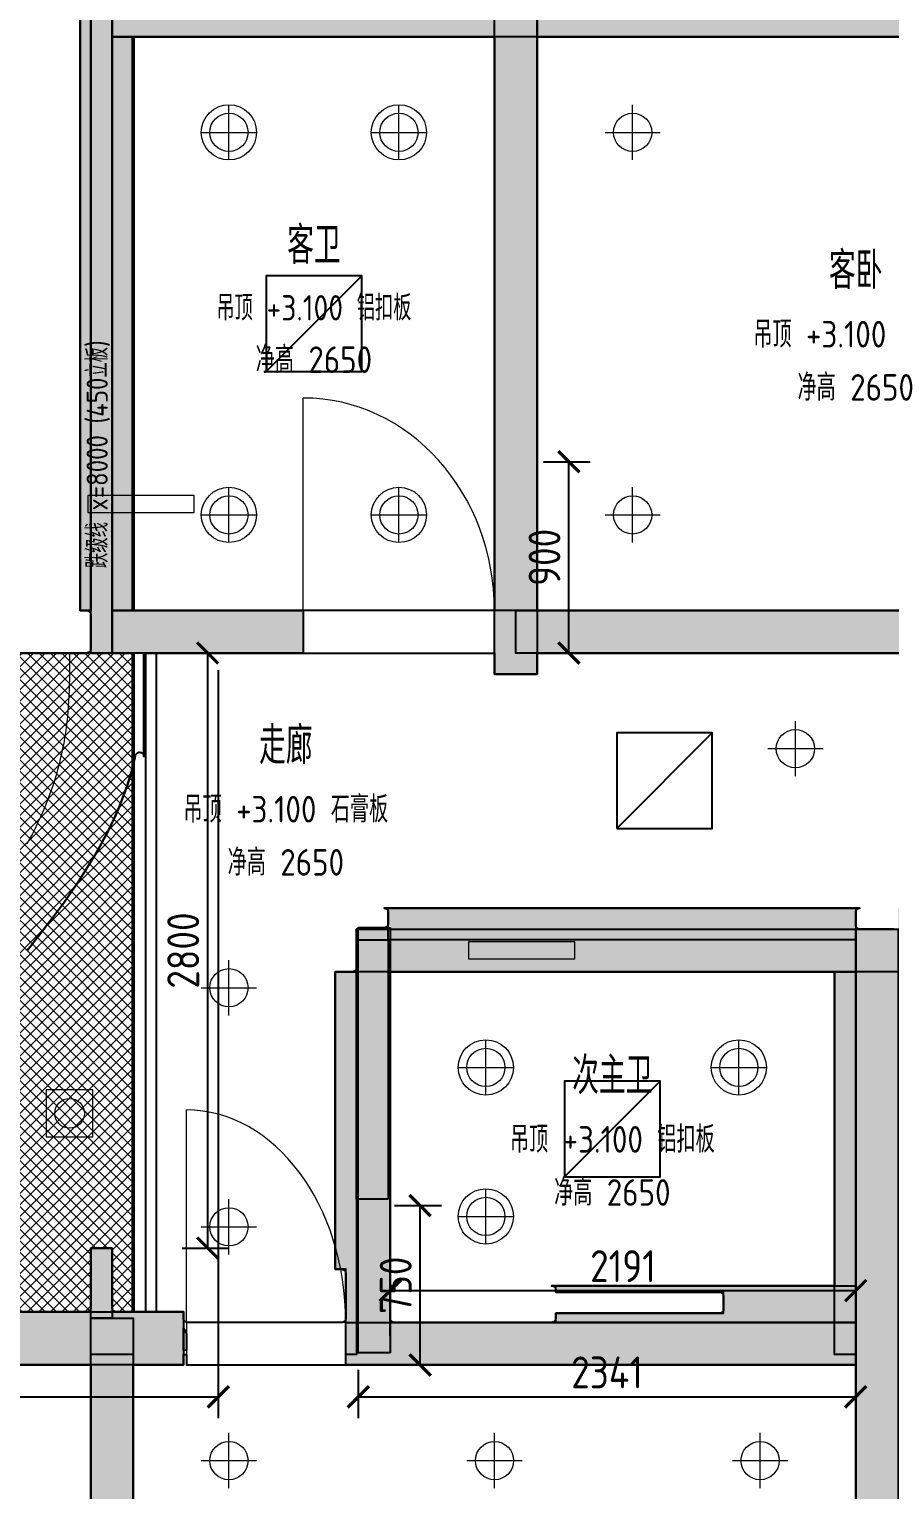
# Model space of a CAD drawing. Header units: millimetres. Extents: x 487 to 26400, y -9950 to 14953.
# Drawn here: x 7510 to 11560, y 3863 to 10735 of the extents above; entities that cross this region are included whole.
import ezdxf
from ezdxf.enums import TextEntityAlignment as Align

# ---------------------------------------------------------------- set-up
doc = ezdxf.new("R2010")
doc.units = ezdxf.units.MM
for name, color, linetype, lineweight in [('A-CEIL-ACCESS', 5, 'Continuous', 25), ('A-CEIL-NODROP', 8, 'Continuous', 13), ('A-CEIL-STEP', 1, 'Continuous', 50), ('A-CEIL-ZONE', 7, 'Continuous', 25), ('A-CONFLICT', 8, 'Continuous', 25), ('A-DESIGN', 8, 'Continuous', 25), ('A-DIMS', 3, 'Continuous', 13), ('A-DOOR', 8, 'Continuous', 18), ('A-FLOR-LEVL', 7, 'Continuous', 18), ('A-LITE-ACCENT', 6, 'Continuous', 25), ('A-LITE-BASE', 2, 'Continuous', 18), ('A-LITE-TASK', 30, 'Continuous', 18), ('A-REVIEW', 8, 'Continuous', 25), ('A-STAIR', 8, 'Continuous', 18), ('A-WALL', 8, 'Continuous', 25), ('A-WALL-FILL', 253, 'Continuous', 25)]:
    doc.layers.add(name, color=color, linetype=linetype, lineweight=lineweight)
doc.styles.get("Standard").update_dxf_attribs({"font": 'gbenor.shx', "bigfont": 'gbcbig.shx'})
doc.dimstyles.new('CD50', dxfattribs={"dimtxt": 150, "dimasz": 100, "dimexe": 100, "dimexo": 80, "dimgap": 40, "dimtad": 1, "dimdec": 0, "dimtxsty": 'Standard', "dimblk": 'ARCHTICK', "dimcen": 2.5, "dimclrd": 3, "dimclre": 3, "dimclrt": 3, "dimazin": 3, "dimtfac": 1, "dimtmove": 0, "dimatfit": 3})

# ---------------------------------------------------------------- blocks, each defined once
blk = doc.blocks.new('SYM-DOOR-LEAF')
at = {"layer": 'A-DOOR'}
blk.add_line((0, 0), (0, 1000), dxfattribs=at)
blk.add_arc((0, 0), 1000, 0, 90, dxfattribs=at)
blk.add_attdef('SRC_ID', (0, -200), '', height=150)
blk = doc.blocks.new('_ARCHTICK')
at = {"color": 0, "linetype": 'BYBLOCK', "const_width": 0.15}
blk.add_lwpolyline([(-0.5, -0.5), (0.5, 0.5)], dxfattribs=at)

msp = doc.modelspace()

# ---------------------------------------------------------------- hatches: boundary and pattern name
at = {"layer": 'A-CEIL-NODROP'}
h = msp.add_hatch(dxfattribs=at)
h.set_pattern_fill('ANSI37', color=256, scale=12)
h.paths.add_polyline_path([(7993.7, 7250), (7986.5, 7225), (7978.9, 7200), (7970.7, 7175), (7962.1, 7150), (7952.9, 7125), (7943.3, 7100), (7933.1, 7075), (7922.4, 7050), (7911.3, 7025), (7899.6, 7000), (7887.5, 6975), (7874.9, 6950), (7861.8, 6925), (7848.3, 6900), (7834.3, 6875), (7819.9, 6850), (7805, 6825), (7789.8, 6800), (7774.1, 6775), (7758, 6750), (7741.6, 6725), (7724.7, 6700), (7707.6, 6675), (7690.1, 6650), (7672.3, 6625), (7654.2, 6600), (7635.8, 6575), (7617.1, 6550), (7598.2, 6525), (7579.1, 6500), (7559.8, 6475), (7540.3, 6450), (7520.6, 6425), (7500.8, 6400), (7480.9, 6375), (7460.8, 6350), (7440.7, 6325), (7420.5, 6300), (7400.3, 6275), (7400, 6274.6), (7400, 7800), (7400, 7800), (7400, 7800), (7700, 7800), (7800, 7800), (8000, 7800), (8000, 7273.9)])
h = msp.add_hatch(dxfattribs=at)
h.set_pattern_fill('ANSI37', color=256, scale=12)
h.paths.add_polyline_path([(7416.1, 4700.4), (7414.2, 4700.9), (7412.3, 4701.5), (7410.6, 4702.4), (7408.9, 4703.4), (7407.3, 4704.5), (7405.9, 4705.9), (7404.5, 4707.3), (7403.4, 4708.9), (7402.4, 4710.6), (7401.5, 4712.3), (7400.9, 4714.2), (7400.4, 4716.1), (7400.1, 4718), (7400, 4720), (7400, 6267.6), (7400.1, 6269.5), (7400.4, 6271.4), (7400.8, 6273.3), (7401.5, 6275.1), (7402.3, 6276.9), (7403.3, 6278.6), (7404.4, 6280.1), (7440.7, 6325), (7460.8, 6350), (7480.9, 6375), (7500.8, 6400), (7520.6, 6425), (7540.3, 6450), (7559.8, 6475), (7579.1, 6500), (7598.2, 6525), (7617.1, 6550), (7635.8, 6574.9), (7654.2, 6599.9), (7672.3, 6624.9), (7690.1, 6649.9), (7707.6, 6675), (7707.6, 6675), (7724.7, 6700), (7741.6, 6724.9), (7741.6, 6725.1), (7758, 6749.9), (7774.1, 6775), (7774.1, 6775), (7789.8, 6799.9), (7789.8, 6800.1), (7805, 6824.9), (7819.9, 6849.9), (7819.9, 6850.1), (7834.3, 6874.9), (7834.3, 6875.1), (7848.3, 6899.9), (7848.3, 6900.1), (7861.8, 6924.9), (7861.8, 6925.1), (7874.9, 6949.9), (7874.9, 6950.1), (7887.5, 6974.9), (7887.5, 6975.1), (7899.6, 6999.9), (7899.6, 7000.1), (7911.3, 7024.9), (7911.3, 7025.1), (7922.4, 7049.9), (7922.4, 7050.1), (7933.1, 7074.9), (7933.1, 7075.1), (7943.3, 7099.9), (7943.3, 7100.1), (7952.9, 7124.9), (7952.9, 7125.1), (7962.1, 7149.9), (7962.1, 7150.1), (7970.7, 7174.9), (7970.7, 7175.1), (7978.9, 7199.9), (7978.9, 7200.1), (7986.5, 7224.9), (7986.5, 7225.1), (7993.7, 7249.9), (7993.7, 7250.1), (8000, 7273.9), (8000, 4700), (7920, 4700), (7918, 4700.1), (7916.1, 4700.4), (7914.2, 4700.9), (7912.3, 4701.5), (7910.6, 4702.4), (7908.9, 4703.4), (7907.3, 4704.5), (7905.9, 4705.9), (7904.5, 4707.3), (7903.4, 4708.9), (7902.4, 4710.6), (7901.5, 4712.3), (7900.9, 4714.2), (7900.4, 4716.1), (7900.1, 4718), (7900, 4720), (7900, 4999.7), (7900, 4999.7), (7900, 5000), (7899.7, 5000), (7899.7, 5000), (7800.3, 5000), (7800.3, 5000), (7800, 5000), (7800, 4999.7), (7800, 4999.7), (7800, 4720), (7799.9, 4718), (7799.6, 4716.1), (7799.1, 4714.2), (7798.5, 4712.3), (7797.6, 4710.6), (7796.6, 4708.9), (7795.5, 4707.3), (7794.1, 4705.9), (7792.7, 4704.5), (7791.1, 4703.4), (7789.4, 4702.4), (7787.7, 4701.5), (7785.8, 4700.9), (7783.9, 4700.4), (7782, 4700.1), (7780, 4700), (7420, 4700), (7418, 4700.1)])
at = {"layer": 'A-WALL-FILL'}
h = msp.add_hatch(color=256, dxfattribs=at)
h.dxf.hatch_style = 1
h.paths.add_polyline_path([(6900, 13400), (7000, 13400), (7000, 13200.2), (7269.5, 13200.2), (7799.9, 13200.2), (7799.9, 13118.1), (7799.9, 13002), (7800, 13002), (7800, 13400.2), (7799.9, 13400.2), (7799.9, 13820.2), (7879.9, 13820.2), (7879.9, 13900.2), (13019.9, 13900.2), (13019.9, 13820.2), (13099.9, 13820.2), (13099.9, 13600), (13100, 13600), (13100, 11801), (13100, 11800.2), (13264.2, 11800.2), (13499.9, 11800.2), (13499.9, 11700.2), (13541, 11700.2), (13599.9, 11700.2), (13599.9, 11346.6), (13599.9, 11183.3), (13599.9, 11105), (13599.3, 11105), (13595, 11105), (13595, 11104.4), (13595, 11100.2), (13595, 10977.1), (13595, 10900.2), (13347.4, 10900.2), (13100, 10900.2), (13100, 10900), (13700, 10900), (13700, 10700), (13100, 10700), (13100, 7451), (13100, 7450), (12900, 7450), (12900, 7451), (12900, 7800), (10901, 7800), (9949, 7800), (9900, 7800), (9900, 7700), (9700, 7700), (9700, 8000.2), (9700, 8250), (9699.9, 8250), (9699.9, 9243.1), (9699.9, 10700), (8000.1, 10700), (8000.1, 8000.1), (8000, 8000), (8799, 8000), (8800, 8000), (8800, 7800), (8799, 7800), (7900, 7800), (7800, 7800), (7800, 7999.9), (7790, 7999.9), (7749.9, 7999.9), (7749.9, 10898), (7749.9, 11100.1), (7749.9, 11700), (7800, 11700), (7900, 11700), (8000.1, 11700), (8000.1, 11100.2), (8601.4, 11100.2), (9699.9, 11100.2), (9699.9, 11029.4), (9699.9, 10900.2), (9785.6, 10900.2), (9899.9, 10900.2), (9899.9, 10900), (9900, 10900), (12900, 10900), (12900, 10999), (12900, 11100.2), (12899.9, 11100.2), (12899.9, 13400.2), (8199.9, 13400.2), (8199.9, 13235.9), (8199.9, 13000.2), (8035.6, 13000.2), (7999.8, 13000.2), (8000.1, 12999.9), (8000.1, 12649.9), (7900, 12649.9), (7900, 12551), (7900, 12550), (7800, 12550), (7800, 12551), (7800, 12649.9), (7790, 12649.9), (7749.9, 12649.9), (7749.9, 12999.9), (7790, 12999.9), (7790, 13000.2), (7430.3, 13000.2), (7000, 13000.2), (7000, 12950), (6900, 12950), (6900, 13000.2), (6899.9, 13000.2), (6899.9, 13082.3), (6899.9, 13200.2), (6900, 13200.2)])
h.paths.add_polyline_path([(9699.9, 10900.2), (9098.4, 10900.2), (8000.1, 10900.2), (8000.1, 10900), (9699.9, 10900)])
h.paths.add_polyline_path([(9900, 8000), (9949, 8000), (10901, 8000), (12900, 8000), (12900, 10700), (9900, 10700)])
h = msp.add_hatch(color=256, dxfattribs=at)
h.dxf.hatch_style = 1
h.paths.add_polyline_path([(5499.9, 450), (2801, 450), (1500, 450), (1399, 450), (1300, 450), (1300, 650), (1300, 700.2), (1299.9, 700.2), (1299.9, 704.8), (1299.9, 705), (1299.9, 2300.2), (1300, 2300.2), (1300, 2400), (1300, 2560), (2700, 2560), (2700, 5399), (2700, 5400), (2900, 5400), (2900, 5399), (2900, 2810), (2900, 2560), (2900, 2400), (2900, 2300), (2700, 2300), (2700, 2400), (2699.9, 2400), (2699.9, 2300.2), (2124.9, 2300.2), (1500, 2300.2), (1500, 2200), (2050, 2200), (2050, 1650), (1500, 1650), (1500, 1300), (2050, 1300), (2050, 750), (1500, 750), (1500, 700.1), (1500.1, 700.1), (1772.8, 700.1), (2100.1, 700.1), (2100.1, 650), (2801, 650), (5099.9, 650), (5099.9, 700.1), (5281.8, 700.1), (5500.1, 700.1), (5500.1, 650), (5700, 650), (5700, 700.2), (5572.4, 700.2), (5572.4, 1130.3), (5572.4, 1400), (5700, 1400), (5900, 1400), (5900, 1399), (5900, 200.2), (6680.3, 200.2), (7449.9, 200.2), (7449.9, 293.9), (7449.9, 500.2), (7593.6, 500.2), (7799.9, 500.2), (7799.9, 1721.7), (7799.9, 4450), (7250, 4450), (7250, 3870), (7150, 3870), (7150, 4450), (5900, 4450), (5900, 3800), (5700, 3800), (5700, 4450), (5700, 4499.9), (5699.9, 4499.9), (5650, 4499.9), (5649.9, 4499.9), (5649.9, 4529.9), (5649.9, 4715.1), (5650, 4715.1), (5650, 5950), (5750, 5950), (5750, 4715.1), (5900.1, 4715.1), (5900.1, 4700.1), (5900.1, 4700), (7150, 4700), (7150, 7800), (7400, 7800), (7400, 4700), (7800, 4700), (7800, 5000), (7900, 5000), (7900, 4700), (8236, 4700), (8236, 4624.4), (8249.2, 4597.7), (8250, 4596.1), (8250, 4519.2), (8236, 4518.6), (8236, 4450), (8000, 4450), (8000, 200.2), (8212.2, 200.2), (8599.9, 200.2), (8599.9, 71), (8599.9, 25.8), (8599.9, 5), (8508.4, 5), (8495, 5), (8495, 4.4), (8495, 0.2), (8442.3, 0.2), (8387.6, 0.2), (8000, 0.2), (8000, 0), (8599, 0), (10801, 0), (11400, 0), (11400, 4450), (9001, 4450), (9000, 4450), (9000, 4500), (9000, 4650), (9000, 4900), (8950, 4900), (8950, 6300), (9049.9, 6300), (9049.9, 6450.2), (9050, 6450.2), (9050, 6500), (9059, 6500), (9059, 6507.2), (9123.3, 6507.2), (9199.9, 6507.2), (9199.9, 6514.5), (9199.9, 6600.2), (10142.8, 6600.2), (11399.9, 6600.2), (11399.9, 6535.9), (11399.9, 6500), (11400, 6500), (11599.9, 6500), (11599.9, 6600.2), (11749.9, 6600.2), (11949.9, 6600.2), (11949.9, 6600.1), (12650, 6600.1), (12650, 6399.9), (12100, 6399.9), (12100, 6300), (11600, 6300), (11600, 4900), (11600, 4200), (11600, 200.2), (11812.2, 200.2), (12199.9, 200.2), (12199.9, 71), (12199.9, 25.8), (12199.9, 5), (12108.4, 5), (12095, 5), (12095, 4.4), (12095, 0.2), (12042.3, 0.2), (11987.6, 0.2), (11600, 0.2), (11600, 0), (12199, 0), (14701, 0), (15400, 0), (15400, -200), (14899.9, -200), (14899.9, -212.1), (14899.9, -599.8), (14864.5, -599.8), (14799.9, -599.8), (14799.9, -247), (14799.9, -205), (14800.6, -205), (14805, -205), (14805, -200), (14701, -200), (12199, -200), (12095, -200), (12095, -205), (12095.6, -205), (12099.9, -205), (12099.9, -440.5), (12099.9, -599.8), (12064.5, -599.8), (11999.9, -599.8), (11999.9, -387.5), (11999.9, -200), (11600, -200), (11400, -200), (10999.9, -200), (10999.9, -212.1), (10999.9, -599.8), (10964.5, -599.8), (10899.9, -599.8), (10899.9, -247), (10899.9, -205), (10900.6, -205), (10905, -205), (10905, -200), (10801, -200), (8599, -200), (8495, -200), (8495, -205), (8495.6, -205), (8499.9, -205), (8499.9, -440.5), (8499.9, -599.8), (8464.5, -599.8), (8399.9, -599.8), (8399.9, -387.5), (8399.9, -200), (7201, -200), (6050, -200), (5380, -200), (5380, 0), (5700, 0), (5700, 0.2), (5499.9, 0.2)])
h.paths.add_polyline_path([(9209, 4810.2), (9209, 4793), (9209, 4750.2), (9209, 4693), (9209, 4650), (9988.1, 4650), (9988.1, 4693), (10326.6, 4693), (10777.9, 4693), (10777.9, 4735.9), (10777.9, 4793), (10439.4, 4793), (9988.1, 4793), (9988.1, 4805.9), (9988.1, 4823.1), (10326.6, 4823.1), (10777.9, 4823.1), (10791.6, 4823.1), (10809.9, 4823.1), (11062.8, 4823.1), (11300, 4823.1), (11300, 6300), (11241, 6300), (10499, 6300), (9209, 6300), (9209, 5785.4), (9209, 4823.1)])
h.paths.add_polyline_path([(9059, 4650), (9059, 5230.2), (9050, 5230.2), (9050, 4650)])
h.paths.add_polyline_path([(7800, 200.2), (7799.9, 200.2), (7799.9, 150.2), (7799.9, 118.1), (7799.9, 0.2), (7312, 0.2), (7105, 0.2), (7105, 1.9), (7105, 5), (6457.6, 5), (6095, 5), (6095, 3.3), (6095, 0.2), (5993.4, 0.2), (5900, 0.2), (5900, 0), (6050, 0), (7201, 0), (7800, 0)])

# ---------------------------------------------------------------- linework, layer by layer
at = {"layer": 'A-CEIL-ACCESS'}
for p, q in [((8625, 9125), (9075, 9575)), ((10275, 6975), (10725, 7425)), ((10029, 5336), (10479, 5786))]:
    msp.add_line(p, q, dxfattribs=at)
for points in [[(8625, 9125), (9075, 9125), (9075, 9575), (8625, 9575)], [(10275, 6975), (10725, 6975), (10725, 7425), (10275, 7425)], [(10029, 5336), (10479, 5336), (10479, 5786), (10029, 5786)]]:
    msp.add_lwpolyline(points, close=True, dxfattribs=at)
at = {"layer": 'A-CEIL-STEP'}
for points in [[(8000, 7999.3), (8000, 10700.7)], [(8000, 4700), (8000, 7801)]]:
    msp.add_lwpolyline(points, dxfattribs=at)
at = {"layer": 'A-CEIL-ZONE'}
for points in [[(7749.9, 11699.7), (7749.9, 8000.2), (7749.9, 8000.2), (7749.9, 7999.9), (7750.2, 7999.9), (7750.2, 7999.9), (7780, 7999.9), (7782, 7999.8), (7783.9, 7999.5), (7785.8, 7999), (7787.7, 7998.4), (7789.4, 7997.5), (7791.1, 7996.5), (7792.7, 7995.4), (7794.1, 7994), (7795.5, 7992.6), (7796.6, 7991), (7797.6, 7989.3), (7798.5, 7987.6), (7799.1, 7985.7), (7799.6, 7983.8), (7799.9, 7981.9), (7800, 7979.9), (7800, 7820), (7799.9, 7818.1), (7799.6, 7816.1), (7799.1, 7814.2), (7798.5, 7812.4), (7797.6, 7810.6), (7796.6, 7808.9), (7795.5, 7807.3), (7794.1, 7805.9), (7792.7, 7804.6), (7791.1, 7803.4), (7789.4, 7802.4), (7787.7, 7801.5), (7785.8, 7800.9), (7783.9, 7800.4), (7782, 7800.1), (7780, 7800), (7700, 7800), (7000.5, 7800)], [(12899, 8000), (9901, 8000), (9900.9, 8000), (9900.8, 8000), (9900.7, 8000), (9900.6, 8000.1), (9900.5, 8000.1), (9900.4, 8000.2), (9900.4, 8000.2), (9900.3, 8000.3), (9900.2, 8000.4), (9900.2, 8000.4), (9900.1, 8000.5), (9900.1, 8000.6), (9900, 8000.7), (9900, 8000.8), (9900, 8000.9), (9900, 8001), (9900, 10699), (9900, 10699.1), (9900, 10699.2), (9900, 10699.3), (9900.1, 10699.4), (9900.1, 10699.5), (9900.2, 10699.6), (9900.2, 10699.6), (9900.3, 10699.7), (9900.4, 10699.8), (9900.4, 10699.8), (9900.5, 10699.9), (9900.6, 10699.9), (9900.7, 10700), (9900.8, 10700), (9900.9, 10700), (9901, 10700), (12899, 10700)], [(7400, 7800), (7700, 7800), (7800, 7800), (8000, 7800), (8000, 7273.9), (7993.7, 7250), (7986.5, 7225), (7978.9, 7200), (7970.7, 7175), (7962.1, 7150), (7952.9, 7125), (7943.3, 7100), (7933.1, 7075), (7922.4, 7050), (7911.3, 7025), (7899.6, 7000), (7887.5, 6975), (7874.9, 6950), (7861.8, 6925), (7848.3, 6900), (7834.3, 6875), (7819.9, 6850), (7805, 6825), (7789.8, 6800), (7774.1, 6775), (7758, 6750), (7741.6, 6725), (7724.7, 6700), (7707.6, 6675), (7690.1, 6650), (7672.3, 6625), (7654.2, 6600), (7635.8, 6575), (7617.1, 6550), (7598.2, 6525), (7579.1, 6500), (7559.8, 6475), (7540.3, 6450), (7520.6, 6425), (7500.8, 6400)], [(11579.9, 6500), (11419.9, 6500), (11417.9, 6500.1), (11416, 6500.4), (11414.1, 6500.9), (11412.2, 6501.5), (11410.5, 6502.4), (11408.8, 6503.4), (11407.2, 6504.5), (11405.8, 6505.9), (11404.4, 6507.3), (11403.3, 6508.9), (11402.3, 6510.6), (11401.4, 6512.3), (11400.8, 6514.2), (11400.3, 6516.1), (11400, 6518), (11399.9, 6520), (11399.9, 6580), (11400, 6582), (11400.3, 6583.9), (11400.8, 6585.8), (11401.4, 6587.7), (11402.3, 6589.4), (11403.3, 6591.1), (11404.4, 6592.7), (11405.8, 6594.1), (11407.2, 6595.5), (11408.8, 6596.6), (11410.5, 6597.6), (11412.2, 6598.5), (11414.1, 6599.1), (11416, 6599.6), (11417.9, 6599.9), (11419.9, 6600), (11399.9, 6600), (11399.9, 6600.2), (11399.9, 6600.2), (11399.9, 6600.2), (9199.9, 6600.2), (9199.9, 6600.2), (9199.9, 6600.2), (9199.9, 6600), (9179.9, 6600), (9181.9, 6599.9), (9183.8, 6599.6), (9185.7, 6599.1), (9187.6, 6598.5), (9189.3, 6597.6), (9191, 6596.6), (9192.6, 6595.5), (9194, 6594.1), (9195.4, 6592.7), (9196.5, 6591.1), (9197.5, 6589.4), (9198.4, 6587.7), (9199, 6585.8), (9199.5, 6583.9), (9199.8, 6582), (9199.9, 6580), (9199.9, 6527.2), (9199.8, 6525.3), (9199.5, 6523.3), (9199, 6521.4), (9198.4, 6519.6), (9197.5, 6517.8), (9196.5, 6516.1), (9195.4, 6514.6), (9194, 6513.1), (9192.6, 6511.8), (9191, 6510.6), (9189.3, 6509.6), (9187.6, 6508.8), (9185.7, 6508.1), (9183.8, 6507.6), (9181.9, 6507.3), (9179.9, 6507.2), (9059.3, 6507.2), (9059.3, 6507.2), (9059, 6507.2), (9058.8, 6506.9), (9057.9, 6505.7), (9056.5, 6504.2), (9054.9, 6502.8), (9053.1, 6501.6), (9051.3, 6500.5), (9050.8, 6500.4), (9050, 6500), (9050, 6499.5), (9050, 6451.9), (9049.9, 6450), (9049.9, 6449.9), (9049.9, 6449.9), (9049.9, 6320), (9049.8, 6318), (9049.5, 6316.1), (9049, 6314.2), (9048.4, 6312.3), (9047.5, 6310.6), (9046.5, 6308.9), (9045.4, 6307.3), (9044, 6305.9), (9042.6, 6304.5), (9041, 6303.4), (9039.3, 6302.4), (9037.6, 6301.5), (9035.7, 6300.9), (9033.8, 6300.4), (9031.9, 6300.1), (9029.9, 6300), (8950.3, 6300), (8950.3, 6300), (8950, 6300), (8950, 6299.7), (8950, 6299.7), (8950, 4900.3), (8950, 4900.3), (8950, 4900), (8950.3, 4900), (8950.3, 4900), (8980, 4900), (8982, 4899.9), (8983.9, 4899.6), (8985.8, 4899.1), (8987.7, 4898.5), (8989.4, 4897.6), (8991.1, 4896.6), (8992.7, 4895.5), (8994.1, 4894.1), (8995.5, 4892.7), (8996.6, 4891.1), (8997.6, 4889.4), (8998.5, 4887.7), (8999.1, 4885.8), (8999.6, 4883.9), (8999.9, 4882), (9000, 4880), (9000, 4670), (8999.9, 4668), (8999.6, 4666.1), (8999.1, 4664.2), (8998.5, 4662.3), (8997.6, 4660.6), (8996.6, 4658.9), (8995.5, 4657.3), (8994.1, 4655.9), (8992.7, 4654.5), (8991.1, 4653.4), (8989.4, 4652.4), (8987.7, 4651.5), (8985.8, 4650.9), (8983.9, 4650.4), (8982, 4650.1), (8980, 4650), (8256, 4650), (8254, 4650.1), (8252.1, 4650.4), (8250.2, 4650.9), (8248.3, 4651.5), (8246.6, 4652.4), (8244.9, 4653.4), (8243.3, 4654.5), (8241.9, 4655.9), (8240.5, 4657.3), (8239.4, 4658.9), (8238.4, 4660.6), (8237.5, 4662.3), (8236.9, 4664.2), (8236.4, 4666.1), (8236.1, 4668), (8236, 4670), (8236, 4699.7), (8236, 4699.7), (8236, 4700), (8235.7, 4700), (8235.7, 4700), (8000, 4700), (8000, 7273.9), (8000.3, 7274.9), (8000.3, 7275.1), (8006.5, 7299.9), (8006.5, 7300.1), (8010.5, 7317.5), (8011, 7319.4), (8011.7, 7321.2), (8012.6, 7323), (8013.6, 7324.6), (8014.8, 7326.1), (8016.2, 7327.6), (8017.6, 7328.8), (8019.2, 7330), (8020.9, 7330.9), (8022.7, 7331.7), (8024.5, 7332.3), (8026.4, 7332.8), (8028.4, 7333), (8030.3, 7333.1), (8032.2, 7333), (8034.2, 7332.7), (8036, 7332.2), (8037.9, 7331.5), (8039.6, 7330.6), (8041.3, 7329.6), (8042.8, 7328.5), (8044.2, 7327.1), (8045.5, 7325.7), (8046.7, 7324.1), (8047.7, 7322.4), (8048.5, 7320.7), (8049.2, 7318.9), (8049.6, 7317), (8049.9, 7315), (8050, 7313.1), (8050, 7800), (9699, 7800), (9699.1, 7800), (9699.2, 7800), (9699.3, 7800), (9699.4, 7799.9), (9699.5, 7799.9), (9699.6, 7799.8), (9699.6, 7799.8), (9699.7, 7799.7), (9699.8, 7799.6), (9699.8, 7799.6), (9699.9, 7799.5), (9699.9, 7799.4), (9700, 7799.3), (9700, 7799.2), (9700, 7799.1), (9700, 7799), (9700, 7700), (9700, 7700), (9700, 7700), (9900, 7700), (9900, 7700), (9900, 7700), (9900, 7799), (9900, 7799.1), (9900, 7799.2), (9900, 7799.3), (9900.1, 7799.4), (9900.1, 7799.5), (9900.2, 7799.6), (9900.2, 7799.6), (9900.3, 7799.7), (9900.4, 7799.8), (9900.4, 7799.8), (9900.5, 7799.9), (9900.6, 7799.9), (9900.7, 7800), (9900.8, 7800), (9900.9, 7800), (9901, 7800), (12899, 7800)], [(7500.8, 6400), (7520.6, 6425), (7540.3, 6450), (7559.8, 6475), (7579.1, 6500), (7598.2, 6525), (7617.1, 6550), (7635.8, 6574.9), (7654.2, 6599.9), (7672.3, 6624.9), (7690.1, 6649.9), (7707.6, 6675), (7707.6, 6675), (7724.7, 6700), (7741.6, 6724.9), (7741.6, 6725.1), (7758, 6749.9), (7774.1, 6775), (7774.1, 6775), (7789.8, 6799.9), (7789.8, 6800.1), (7805, 6824.9), (7819.9, 6849.9), (7819.9, 6850.1), (7834.3, 6874.9), (7834.3, 6875.1), (7848.3, 6899.9), (7848.3, 6900.1), (7861.8, 6924.9), (7861.8, 6925.1), (7874.9, 6949.9), (7874.9, 6950.1), (7887.5, 6974.9), (7887.5, 6975.1), (7899.6, 6999.9), (7899.6, 7000.1), (7911.3, 7024.9), (7911.3, 7025.1), (7922.4, 7049.9), (7922.4, 7050.1), (7933.1, 7074.9), (7933.1, 7075.1), (7943.3, 7099.9), (7943.3, 7100.1), (7952.9, 7124.9), (7952.9, 7125.1), (7962.1, 7149.9), (7962.1, 7150.1), (7970.7, 7174.9), (7970.7, 7175.1), (7978.9, 7199.9), (7978.9, 7200.1), (7986.5, 7224.9), (7986.5, 7225.1), (7993.7, 7249.9), (7993.7, 7250.1), (8000, 7273.9), (8000, 4700), (7920, 4700), (7918, 4700.1), (7916.1, 4700.4), (7914.2, 4700.9), (7912.3, 4701.5), (7910.6, 4702.4), (7908.9, 4703.4), (7907.3, 4704.5), (7905.9, 4705.9), (7904.5, 4707.3), (7903.4, 4708.9), (7902.4, 4710.6), (7901.5, 4712.3), (7900.9, 4714.2), (7900.4, 4716.1), (7900.1, 4718), (7900, 4720), (7900, 4999.7), (7900, 4999.7), (7900, 5000), (7899.7, 5000), (7899.7, 5000), (7800.3, 5000), (7800.3, 5000), (7800, 5000), (7800, 4999.7), (7800, 4999.7), (7800, 4720), (7799.9, 4718), (7799.6, 4716.1), (7799.1, 4714.2), (7798.5, 4712.3), (7797.6, 4710.6), (7796.6, 4708.9), (7795.5, 4707.3), (7794.1, 4705.9), (7792.7, 4704.5), (7791.1, 4703.4), (7789.4, 4702.4), (7787.7, 4701.5), (7785.8, 4700.9), (7783.9, 4700.4), (7782, 4700.1), (7780, 4700), (7420, 4700)], [(8000, 201.2), (8000, 4449), (8000, 4449.1), (8000, 4449.2), (8000, 4449.3), (8000.1, 4449.4), (8000.1, 4449.5), (8000.2, 4449.6), (8000.2, 4449.6), (8000.3, 4449.7), (8000.4, 4449.8), (8000.4, 4449.8), (8000.5, 4449.9), (8000.6, 4449.9), (8000.7, 4450), (8000.8, 4450), (8000.9, 4450), (8001, 4450), (8236, 4450), (8236, 4450), (8236, 4450), (8236, 4500), (8250, 4500), (8250, 4450), (8250, 4450), (8250, 4450), (11399, 4450), (11399.1, 4450), (11399.2, 4450), (11399.3, 4450), (11399.4, 4449.9), (11399.5, 4449.9), (11399.6, 4449.8), (11399.6, 4449.8), (11399.7, 4449.7), (11399.8, 4449.6), (11399.8, 4449.6), (11399.9, 4449.5), (11399.9, 4449.4), (11400, 4449.3), (11400, 4449.2), (11400, 4449.1), (11400, 4449), (11400, 201.2)], [(7251, 4450), (7798.9, 4450), (7799, 4450), (7799.1, 4450), (7799.2, 4450), (7799.3, 4449.9), (7799.4, 4449.9), (7799.5, 4449.8), (7799.5, 4449.8), (7799.6, 4449.7), (7799.7, 4449.6), (7799.7, 4449.6), (7799.8, 4449.5), (7799.8, 4449.4), (7799.9, 4449.3), (7799.9, 4449.2), (7799.9, 4449.1), (7799.9, 4449), (7799.9, 501.2)]]:
    msp.add_lwpolyline(points, dxfattribs=at)
for points in [[(8001, 8000), (8000.9, 8000), (8000.8, 8000), (8000.7, 8000.1), (8000.6, 8000.1), (8000.5, 8000.2), (8000.5, 8000.2), (8000.4, 8000.3), (8000.3, 8000.4), (8000.3, 8000.4), (8000.2, 8000.5), (8000.2, 8000.6), (8000.1, 8000.7), (8000.1, 8000.8), (8000.1, 8000.9), (8000.1, 8001), (8000.1, 10699), (8000.1, 10699.1), (8000.1, 10699.2), (8000.1, 10699.3), (8000.2, 10699.4), (8000.2, 10699.5), (8000.3, 10699.6), (8000.3, 10699.6), (8000.4, 10699.7), (8000.5, 10699.8), (8000.5, 10699.8), (8000.6, 10699.9), (8000.7, 10699.9), (8000.8, 10700), (8000.9, 10700), (8001, 10700), (8001.1, 10700), (9698.9, 10700), (9699, 10700), (9699.1, 10700), (9699.2, 10700), (9699.3, 10699.9), (9699.4, 10699.9), (9699.5, 10699.8), (9699.5, 10699.8), (9699.6, 10699.7), (9699.7, 10699.6), (9699.7, 10699.6), (9699.8, 10699.5), (9699.8, 10699.4), (9699.9, 10699.3), (9699.9, 10699.2), (9699.9, 10699.1), (9699.9, 10699), (9699.9, 8250), (9699.9, 8250), (9699.9, 8250), (9699.9, 8249.9), (9700, 8249.8), (9700, 8249.7), (9700, 8249.6), (9700, 8001), (9700, 8000.9), (9700, 8000.8), (9700, 8000.7), (9699.9, 8000.6), (9699.9, 8000.5), (9699.8, 8000.4), (9699.8, 8000.4), (9699.7, 8000.3), (9699.6, 8000.2), (9699.6, 8000.2), (9699.5, 8000.1), (9699.4, 8000.1), (9699.3, 8000), (9699.2, 8000), (9699.1, 8000), (9699, 8000), (8001.1, 8000)], [(9225.1, 4650.4), (9223.2, 4650.9), (9221.3, 4651.5), (9219.6, 4652.4), (9217.9, 4653.4), (9216.3, 4654.5), (9214.9, 4655.9), (9213.5, 4657.3), (9212.4, 4658.9), (9211.4, 4660.6), (9210.5, 4662.3), (9209.9, 4664.2), (9209.4, 4666.1), (9209.1, 4668), (9209, 4670), (9209, 4803), (9209.1, 4805), (9209.4, 4806.9), (9209.9, 4808.8), (9210.5, 4810.7), (9211.4, 4812.4), (9212.4, 4814.1), (9213.5, 4815.7), (9214.9, 4817.1), (9216.3, 4818.5), (9217.9, 4819.6), (9219.6, 4820.6), (9221.3, 4821.5), (9223.2, 4822.1), (9225.1, 4822.6), (9227, 4822.9), (9229, 4823), (9209, 4823), (9209, 6299), (9209, 6299.1), (9209, 6299.2), (9209, 6299.3), (9209.1, 6299.4), (9209.1, 6299.5), (9209.2, 6299.6), (9209.2, 6299.6), (9209.3, 6299.7), (9209.4, 6299.8), (9209.4, 6299.8), (9209.5, 6299.9), (9209.6, 6299.9), (9209.7, 6300), (9209.8, 6300), (9209.9, 6300), (9210, 6300), (11299, 6300), (11299.1, 6300), (11299.2, 6300), (11299.3, 6300), (11299.4, 6299.9), (11299.5, 6299.9), (11299.6, 6299.8), (11299.6, 6299.8), (11299.7, 6299.7), (11299.8, 6299.6), (11299.8, 6299.6), (11299.9, 6299.5), (11299.9, 6299.4), (11300, 6299.3), (11300, 6299.2), (11300, 6299.1), (11300, 6299), (11300, 4824.1), (11300, 4824), (11300, 4823.9), (11300, 4823.8), (11299.9, 4823.7), (11299.9, 4823.6), (11299.8, 4823.5), (11299.8, 4823.5), (11299.7, 4823.4), (11299.6, 4823.3), (11299.6, 4823.3), (11299.5, 4823.2), (11299.4, 4823.2), (11299.3, 4823.1), (11299.2, 4823.1), (11299.1, 4823.1), (11299, 4823.1), (9988.1, 4823.1), (9988.1, 4823.1), (9988.1, 4823.1), (9988.1, 4823), (9968.1, 4823), (9970.1, 4822.9), (9972, 4822.6), (9973.9, 4822.1), (9975.8, 4821.5), (9977.5, 4820.6), (9979.2, 4819.6), (9980.8, 4818.5), (9982.2, 4817.1), (9983.6, 4815.7), (9984.7, 4814.1), (9985.7, 4812.4), (9986.6, 4810.7), (9987.2, 4808.8), (9987.7, 4806.9), (9988, 4805), (9988.1, 4803), (9988.1, 4793.3), (9988.1, 4793.3), (9988.1, 4793), (9988.4, 4793), (9988.4, 4793), (10757.9, 4793), (10759.9, 4792.9), (10761.8, 4792.6), (10763.7, 4792.1), (10765.6, 4791.5), (10767.3, 4790.6), (10769, 4789.6), (10770.6, 4788.5), (10772, 4787.1), (10773.4, 4785.7), (10774.5, 4784.1), (10775.5, 4782.4), (10776.4, 4780.7), (10777, 4778.8), (10777.5, 4776.9), (10777.8, 4775), (10777.9, 4773), (10777.9, 4713), (10777.8, 4711), (10777.5, 4709.1), (10777, 4707.2), (10776.4, 4705.3), (10775.5, 4703.6), (10774.5, 4701.9), (10773.4, 4700.3), (10772, 4698.9), (10770.6, 4697.5), (10769, 4696.4), (10767.3, 4695.4), (10765.6, 4694.5), (10763.7, 4693.9), (10761.8, 4693.4), (10759.9, 4693.1), (10757.9, 4693), (9988.4, 4693), (9988.4, 4693), (9988.1, 4693), (9988.1, 4692.7), (9988.1, 4692.7), (9988.1, 4670), (9988, 4668), (9987.7, 4666.1), (9987.2, 4664.2), (9986.6, 4662.3), (9985.7, 4660.6), (9984.7, 4658.9), (9983.6, 4657.3), (9982.2, 4655.9), (9980.8, 4654.5), (9979.2, 4653.4), (9977.5, 4652.4), (9975.8, 4651.5), (9973.9, 4650.9), (9972, 4650.4), (9970.1, 4650.1), (9968.1, 4650), (9229, 4650), (9227, 4650.1)]]:
    msp.add_lwpolyline(points, close=True, dxfattribs=at)
at = {"layer": 'A-CONFLICT'}
for points in [[(9699.9, 9243.1), (9699.9, 10900.2), (9785.6, 10900.2), (9899.9, 10900.2), (9899.9, 9657.3), (9899.9, 8000.2), (9814.2, 8000.2), (9700, 8000.2), (9700, 8250), (9699.9, 8250)], [(7799.9, 200.2), (7799.9, 1721.7), (7799.9, 4500.2), (7870.7, 4500.2), (7999.9, 4500.2), (7999.9, 2978.7), (7999.9, 200.2), (7929.1, 200.2)]]:
    msp.add_lwpolyline(points, close=True, dxfattribs=at)
at = {"layer": 'A-DESIGN'}
for points in [[(7753, 10898), (7790, 10898), (7800, 10898), (7800, 7999.9), (7790, 7999.9), (7749.9, 7999.9), (7749.9, 10898), (7753, 10898)], [(8000.1, 8000.1), (8000, 8000), (7900, 8000), (7900, 10700), (8000.1, 10700), (8000.1, 8000.1)], [(9199.9, 6450.2), (9199.9, 6514.5), (9199.9, 6600.2), (10142.8, 6600.2), (11399.9, 6600.2), (11399.9, 6535.9), (11399.9, 6450.2), (10457, 6450.2)], [(9209, 4507.2), (9144.7, 4507.2), (9059, 4507.2), (9059, 5364.4), (9059, 6507.2), (9123.3, 6507.2), (9209, 6507.2), (9209, 5785.4), (9209, 4823.1), (9209, 4810.2), (9209, 4793), (9209, 4750.2), (9209, 4693), (9209, 4620.6), (9209, 4524), (9209, 4516.8)], [(9199.9, 5230.2), (9114.2, 5230.2), (9049.9, 5230.2), (9049.9, 5927.3), (9049.9, 6450.2), (9135.6, 6450.2), (9199.9, 6450.2), (9199.9, 5753.1)], [(9988.1, 4805.9), (9988.1, 4823.1), (10326.6, 4823.1), (10777.9, 4823.1), (10791.6, 4823.1), (10809.9, 4823.1), (11062.8, 4823.1), (11399.9, 4823.1), (11399.9, 4694.9), (11399.9, 4650), (9988.1, 4650), (9988.1, 4693), (10326.6, 4693), (10777.9, 4693), (10777.9, 4735.9), (10777.9, 4793), (10439.4, 4793), (9988.1, 4793), (9988.1, 4805.9)], [(8249.2, 4597.7), (8250, 4596.1), (8250, 4519.2), (8236, 4518.6), (8236, 4624.4), (8249.2, 4597.7)]]:
    msp.add_lwpolyline(points, close=True, dxfattribs=at)
at = {"layer": 'A-DOOR'}
for points in [[(8800, 7800), (9700, 7800), (9700, 8000), (8800, 8000)], [(8250, 4450), (9000, 4450), (9000, 4650), (8250, 4650)]]:
    msp.add_lwpolyline(points, close=True, dxfattribs=at)
at = {"layer": 'A-LITE-ACCENT'}
for p, q in [((8059, 4699), (8059, 7801)), ((8109, 4699), (8109, 7801))]:
    msp.add_line(p, q, dxfattribs=at)
at = {"layer": 'A-LITE-BASE'}
for p, q in [((8450, 10120), (8450, 10380)), ((9250, 10120), (9250, 10380)), ((10350, 10120), (10350, 10380)), ((8320, 10250), (8580, 10250)), ((9120, 10250), (9380, 10250)), ((10220, 10250), (10480, 10250)), ((8450, 8320), (8450, 8580)), ((9250, 8320), (9250, 8580)), ((10350, 8320), (10350, 8580)), ((8320, 8450), (8580, 8450)), ((9120, 8450), (9380, 8450)), ((10220, 8450), (10480, 8450)), ((11116, 7220), (11116, 7480)), ((10986, 7350), (11246, 7350)), ((8450, 6095), (8450, 6355)), ((8320, 6225), (8580, 6225)), ((9659, 5720), (9659, 5980)), ((10850, 5720), (10850, 5980)), ((9529, 5850), (9789, 5850)), ((10720, 5850), (10980, 5850)), ((8450, 4970), (8450, 5230)), ((9659, 5019), (9659, 5279)), ((8320, 5100), (8580, 5100)), ((9529, 5149), (9789, 5149)), ((8450, 3870), (8450, 4130)), ((9700, 3870), (9700, 4130)), ((10950, 3870), (10950, 4130)), ((8320, 4000), (8580, 4000)), ((9570, 4000), (9830, 4000)), ((10820, 4000), (11080, 4000))]:
    msp.add_line(p, q, dxfattribs=at)
msp.add_lwpolyline([(7590, 5524), (7810, 5524), (7810, 5744), (7590, 5744)], close=True, dxfattribs=at)
for centre, radius in [((8450, 10250), 130), ((9250, 10250), 130), ((8450, 10250), 90), ((9250, 10250), 90), ((10350, 10250), 90), ((8450, 8450), 130), ((8450, 8450), 90), ((9250, 8450), 130), ((9250, 8450), 90), ((10350, 8450), 90), ((11116, 7350), 90), ((8450, 6225), 90), ((9659, 5850), 130), ((10850, 5850), 130), ((9659, 5850), 90), ((10850, 5850), 90), ((7700, 5634), 70), ((9659, 5149), 130), ((9659, 5149), 90), ((8450, 5100), 90), ((8450, 4000), 90), ((9700, 4000), 90), ((10950, 4000), 90)]:
    msp.add_circle(centre, radius, dxfattribs=at)
at = {"layer": 'A-LITE-TASK'}
for points in [[(7786, 8462), (8286, 8462), (8286, 8542), (7786, 8542)], [(9578, 6361), (10078, 6361), (10078, 6441), (9578, 6441)]]:
    msp.add_lwpolyline(points, close=True, dxfattribs=at)
at = {"layer": 'A-REVIEW'}
for points in [[(10499, 6300), (9050, 6300), (9050, 6500), (10499, 6500), (11241, 6500), (11400, 6500), (11400, 6300), (11241, 6300)], [(12100, 6300), (11400, 6300), (11400, 6500), (12100, 6500)], [(9000, 4500), (9000, 4900), (8950, 4900), (8950, 6300), (9050, 6300), (9050, 4500)], [(11400, 4500), (11300, 4500), (11300, 6300), (11400, 6300)]]:
    msp.add_lwpolyline(points, close=True, dxfattribs=at)
at = {"layer": 'A-STAIR'}
msp.add_lwpolyline([(7350, 7800), (7700, 7800), (8049.9, 7800)], dxfattribs=at)
msp.add_polyline3d([(7700, 7800, 0), (7700, 7775, 0), (7699.9, 7750, 0), (7699.8, 7725, 0), (7699.6, 7700, 0), (7699.2, 7675, 0), (7698.6, 7650, 0), (7697.8, 7625, 0), (7696.7, 7600, 0), (7695.4, 7575, 0), (7693.8, 7550, 0), (7691.8, 7525, 0), (7689.5, 7500, 0), (7686.9, 7475, 0), (7683.8, 7450, 0), (7680.4, 7425, 0), (7676.5, 7400, 0), (7672.2, 7375, 0), (7667.4, 7350, 0), (7662.2, 7325, 0), (7656.5, 7300, 0), (7650.3, 7275, 0), (7643.7, 7250, 0), (7636.5, 7225, 0), (7628.9, 7200, 0), (7620.7, 7175, 0), (7612.1, 7150, 0), (7602.9, 7125, 0), (7593.3, 7100, 0), (7583.1, 7075, 0), (7572.4, 7050, 0), (7561.3, 7025, 0), (7549.6, 7000, 0), (7537.5, 6975, 0), (7524.9, 6950, 0), (7511.8, 6925, 0), (7498.3, 6900, 0)], dxfattribs=at)
at = {"layer": 'A-WALL'}
for points in [[(7900, 11699), (7900, 7800), (7800, 7800), (7800, 11699), (7800, 11700), (7900, 11700)], [(13000, 10700), (7900, 10700), (7900, 10900), (13000, 10900)], [(9700, 7700), (9700, 8250), (9700, 10900), (9900, 10900), (9900, 7700)], [(7900, 7800), (7900, 8000), (8799, 8000), (8800, 8000), (8800, 7800), (8799, 7800)], [(9949, 7800), (9800, 7800), (9800, 8000), (9949, 8000), (10901, 8000), (13000, 8000), (13000, 7800), (10901, 7800)], [(11400, -200), (11400, 6500), (11600, 6500), (11600, 4900), (11600, 4200), (11600, -200)], [(7900, 4670), (7800, 4670), (7800, 5000), (7900, 5000)], [(8236, 4450), (5700, 4450), (5700, 4700), (8236, 4700)], [(8000, -150), (7800, -150), (7800, 4670), (8000, 4670)], [(9001, 4650), (11400, 4650), (11400, 4450), (9001, 4450), (9000, 4450), (9000, 4650)]]:
    msp.add_lwpolyline(points, close=True, dxfattribs=at)

# ---------------------------------------------------------------- block references
at = {"layer": 'A-DOOR'}
for p, xscale in [((8800, 8000), 0.9), ((8250, 4650), 0.75)]:
    msp.add_blockref('SYM-DOOR-LEAF', p, dxfattribs=dict(at, xscale=xscale))

# ---------------------------------------------------------------- texts
at = {"layer": 'A-CEIL-STEP'}
msp.add_text('跌级线 x=8000 (450立板)', height=100, rotation=90, dxfattribs=at).set_placement((7880, 8200))
at = {"layer": 'A-FLOR-LEVL'}
for s, height, p in [('客卫', 175, (8850, 9718.6)), ('客卧', 175, (11400, 9600)), ('吊顶 +3.100 铝扣板', 119.063, (8850, 9424.5)), ('吊顶 +3.100 石膏板', 125, (11400, 9300)), ('净高 2650', 125, (8850, 9180.4)), ('净高 2650', 125, (11400, 9050)), ('走廊', 175, (8717.8, 7365)), ('吊顶 +3.100 石膏板', 125, (8717.8, 7065)), ('净高 2650', 125, (8717.8, 6815)), ('次主卫', 175, (10254.5, 5811.6)), ('吊顶 +3.100 铝扣板', 125, (10254.5, 5511.6)), ('净高 2650', 125, (10254.5, 5261.6))]:
    msp.add_text(s, height=height, dxfattribs=at).set_placement(p, align=Align.MIDDLE_CENTER)

# ---------------------------------------------------------------- dimensions: what is measured, and where the dimension line sits
at = {"layer": 'A-DIMS'}
for base, p1, p2 in [((700, 450), (1300, 450), (7900, 13600)), ((10050, 7800), (9850, 7800), (9850, 8700)), ((8350, 5000), (8150, 5000), (8150, 7800)), ((9350, 4450), (9150, 4450), (9150, 5200))]:
    msp.add_linear_dim(base=base, p1=p1, p2=p2, angle=90, dimstyle='CD50', dxfattribs=at).render()
for base, p1, p2 in [((5660, 4300), (5660, 4716.1), (8400, 7800)), ((9209, 4800), (9209, 4507.2), (11400, -200)), ((5700, -1000), (5700, 4700), (7800, -150)), ((9059, 4300), (9059, 4507.2), (11399.9, 4507.2))]:
    msp.add_linear_dim(base=base, p1=p1, p2=p2, dimstyle='CD50', dxfattribs=at).render()

doc.saveas('drawing.dxf')
